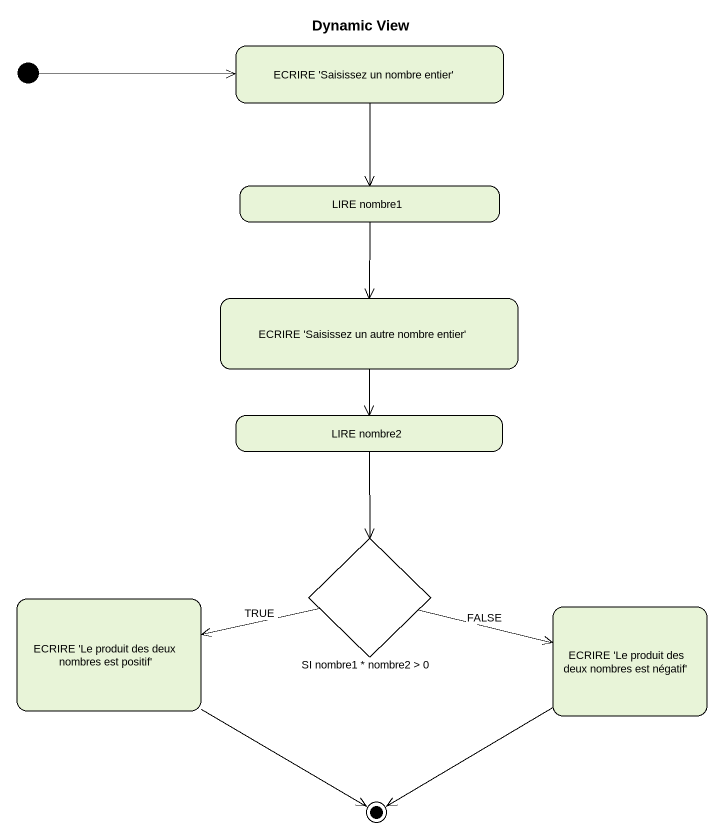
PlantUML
@startuml
title Dynamic View
hide empty description
state "ECRIRE 'Saisissez un nombre entier'" as ECRIRE_Saisissez_un_nombre
state "LIRE nombre1" as LIRE_nombre1
state "ECRIRE 'Saisissez un autre nombre entier'" as ECRIRE_Saisissez_un_autre
state "LIRE nombre2" as LIRE_nombre2
state "SI nombre1 * nombre2 > 0" as SI_nombre1_nombre2_0 <<choice>>
state "ECRIRE 'Le produit des deux nombres est positif'" as ECRIRE_Le_produit_des_deux
state "ECRIRE 'Le produit des deux nombres est négatif'" as ECRIRE_Le_produit_des_deux_2
[*] -right-> ECRIRE_Saisissez_un_nombre
ECRIRE_Saisissez_un_nombre --> LIRE_nombre1
LIRE_nombre1 --> ECRIRE_Saisissez_un_autre
ECRIRE_Saisissez_un_autre --> LIRE_nombre2
LIRE_nombre2 --> SI_nombre1_nombre2_0
SI_nombre1_nombre2_0 -left-> ECRIRE_Le_produit_des_deux : TRUE
SI_nombre1_nombre2_0 -right-> ECRIRE_Le_produit_des_deux_2 : FALSE
ECRIRE_Le_produit_des_deux -right-> [*]
ECRIRE_Le_produit_des_deux_2 -left-> [*]
@enduml
